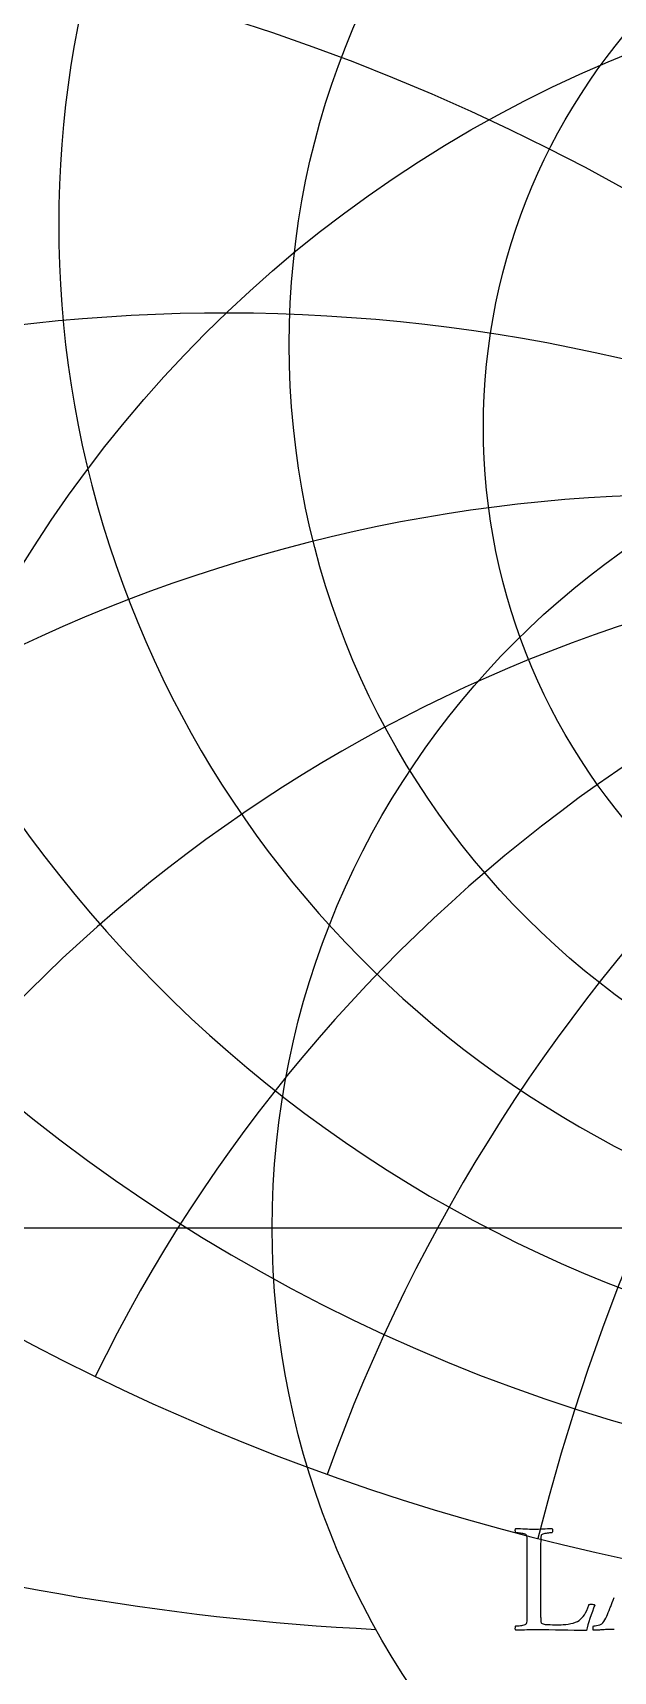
# Model space of a CAD drawing. Header units: millimetres. Extents: x -32.4 to 32.3, y -32.4 to 33.4.
# Drawn here: x -17.62 to -8.04, y -7.32 to 19.72 of the extents above; entities that cross this region are included whole.
import ezdxf

# ---------------------------------------------------------------- set-up
doc = ezdxf.new("R2010")
doc.units = ezdxf.units.MM
for name, color, linetype in [('CUT_OUTER', 1, 'Continuous'), ('ENGRAVE', 7, 'Continuous'), ('ENGRAVE_FINE', 8, 'Continuous'), ('TEXT', 5, 'Continuous')]:
    doc.layers.add(name, color=color, linetype=linetype)

msp = doc.modelspace()

# ---------------------------------------------------------------- linework, layer by layer
at = {"layer": 'CUT_OUTER'}
msp.add_arc((-0.0002, -0.0001), 32.35, 127.26523, 87.73645, dxfattribs=at)
at = {"layer": 'ENGRAVE'}
msp.add_lwpolyline([(-31.9, 0), (31.9, 0)], dxfattribs=at)
for centre, radius in [((0, 0), 31.9), ((0, 14.5747), 13.3889), ((0, 13.2116), 10.184), ((0, 0), 20.8814), ((0, 0), 13.6687)]:
    msp.add_circle(centre, radius, dxfattribs=at)
for centre, radius, start, end in [((0, 16.553), 17.191, 128.06492, 51.93508), ((0, 19.4782), 21.9497, 169.45964, 10.54036), ((0, 23.9982), 28.3415, 195.4135, 344.5865), ((0, -13.8211), 25.0411, 33.5, 146.5), ((0, -13.8211), 25.0411, 33.5, 146.5), ((0, 31.5484), 37.8329, 216.17518, 323.82482), ((-9.7554, 36.4076), 43.0896, 239.08231, 267.0733)]:
    msp.add_arc(centre, radius, start, end, dxfattribs=at)
at = {"layer": 'ENGRAVE_FINE'}
for centre, radius, start, end in [((-43.3724, -13.8211), 50.0822, 9.22112, 56.28768), ((-43.3724, -13.8211), 50.0822, 9.22112, 56.28768), ((-25.0411, -13.8211), 35.4134, 14.21214, 87.52505), ((-25.0411, -13.8211), 35.4134, 14.21214, 87.52505), ((25.0411, -13.8211), 35.4134, 92.47495, 165.78786), ((25.0411, -13.8211), 35.4134, 92.47495, 165.78786), ((-14.4575, -13.8211), 28.9149, 19.71489, 122.82159), ((-14.4575, -13.8211), 28.9149, 19.71489, 122.82159), ((14.4575, -13.8211), 28.9149, 57.17841, 160.28511), ((14.4575, -13.8211), 28.9149, 57.17841, 160.28511), ((-6.7097, -13.8211), 25.9244, 26.00773, 137.16716), ((-6.7097, -13.8211), 25.9244, 26.00773, 137.16716), ((6.7097, -13.8211), 25.9244, 42.83284, 153.99227), ((6.7097, -13.8211), 25.9244, 42.83284, 153.99227), ((0, 71.6808), 81.7528, 247.195156, 292.804844)]:
    msp.add_arc(centre, radius, start, end, dxfattribs=at)
at = {"layer": 'TEXT'}
msp.add_lwpolyline([(-9.2397, -6.34), (-9.2397, -6.3429), (-9.2397, -6.3465), (-9.2397, -6.3507), (-9.2397, -6.3556), (-9.2397, -6.3681), (-9.2397, -6.3824), (-9.2397, -6.3986), (-9.2397, -6.4164), (-9.2395, -6.4348), (-9.239, -6.4524), (-9.2382, -6.4691), (-9.2371, -6.4851), (-9.2355, -6.499), (-9.2332, -6.5097), (-9.2303, -6.5171), (-9.2267, -6.5214), (-9.213, -6.5295), (-9.1979, -6.5359), (-9.1813, -6.5405), (-9.1633, -6.5434), (-9.1418, -6.5451), (-9.115, -6.5463), (-9.0829, -6.547), (-9.0454, -6.5473), (-8.9029, -6.5473), (-8.8658, -6.5462), (-8.8268, -6.543), (-8.7861, -6.5378), (-8.7436, -6.5304), (-8.7024, -6.5208), (-8.6656, -6.5087), (-8.6331, -6.4942), (-8.6051, -6.4773), (-8.5821, -6.4589), (-8.56, -6.4372), (-8.5388, -6.4122), (-8.5183, -6.3841), (-8.4988, -6.3517), (-8.4804, -6.3141), (-8.4632, -6.2714), (-8.447, -6.2235), (-8.4428, -6.2167), (-8.4354, -6.2118), (-8.4247, -6.2089), (-8.4108, -6.2079), (-8.3894, -6.2089), (-8.3719, -6.2118), (-8.3583, -6.2167), (-8.3486, -6.2235), (-8.3671, -6.2761), (-8.3865, -6.3303), (-8.4066, -6.3862), (-8.4276, -6.4436), (-8.4471, -6.4998), (-8.4629, -6.5518), (-8.475, -6.5995), (-8.4833, -6.6431), (-8.5855, -6.6428), (-8.6873, -6.6418), (-8.7888, -6.6402), (-8.89, -6.6379), (-8.9942, -6.6356), (-9.105, -6.634), (-9.2222, -6.6331), (-9.3459, -6.6327), (-9.3888, -6.633), (-9.4294, -6.6337), (-9.4678, -6.6349), (-9.5039, -6.6366), (-9.5392, -6.6383), (-9.5751, -6.6395), (-9.6117, -6.6403), (-9.649, -6.6405), (-9.6534, -6.6344), (-9.6564, -6.6263), (-9.6579, -6.6162), (-9.658, -6.6042), (-9.657, -6.5923), (-9.6551, -6.5822), (-9.6524, -6.5741), (-9.649, -6.568), (-9.6396, -6.5677), (-9.6269, -6.567), (-9.6111, -6.5658), (-9.592, -6.5641), (-9.5715, -6.5617), (-9.5515, -6.5586), (-9.532, -6.5546), (-9.513, -6.5498), (-9.4964, -6.5445), (-9.4841, -6.5388), (-9.4763, -6.5328), (-9.4728, -6.5265), (-9.4682, -6.5099), (-9.4647, -6.4909), (-9.4624, -6.4697), (-9.4612, -6.4462), (-9.4606, -6.4211), (-9.4602, -6.3951), (-9.4599, -6.368), (-9.4599, -6.34), (-9.4599, -5.2599), (-9.4599, -5.2318), (-9.4602, -5.2045), (-9.4606, -5.178), (-9.4612, -5.1524), (-9.4624, -5.1283), (-9.4647, -5.1067), (-9.4682, -5.0875), (-9.4728, -5.0708), (-9.4763, -5.0635), (-9.4841, -5.0572), (-9.4964, -5.0518), (-9.513, -5.0475), (-9.532, -5.0438), (-9.5515, -5.0407), (-9.5715, -5.038), (-9.592, -5.0358), (-9.6111, -5.0341), (-9.6269, -5.0329), (-9.6396, -5.0322), (-9.649, -5.0319), (-9.6524, -5.0258), (-9.6551, -5.0177), (-9.657, -5.0076), (-9.658, -4.9957), (-9.6579, -4.9837), (-9.6564, -4.9736), (-9.6534, -4.9655), (-9.649, -4.9594), (-9.6103, -4.9608), (-9.5719, -4.9623), (-9.5338, -4.964), (-9.4961, -4.9659), (-9.4587, -4.9676), (-9.4217, -4.9688), (-9.3849, -4.9695), (-9.3485, -4.9697), (-9.3112, -4.9695), (-9.2743, -4.9688), (-9.238, -4.9676), (-9.2021, -4.9659), (-9.1661, -4.964), (-9.1293, -4.9623), (-9.0916, -4.9608), (-9.0532, -4.9594), (-9.0487, -4.9655), (-9.0457, -4.9736), (-9.0442, -4.9837), (-9.0441, -4.9957), (-9.0452, -5.0076), (-9.047, -5.0177), (-9.0497, -5.0258), (-9.0532, -5.0319), (-9.0626, -5.0322), (-9.0752, -5.0329), (-9.0911, -5.0341), (-9.1102, -5.0358), (-9.1306, -5.038), (-9.1503, -5.0407), (-9.1694, -5.0438), (-9.1879, -5.0475), (-9.2041, -5.0518), (-9.2164, -5.0572), (-9.2248, -5.0635), (-9.2293, -5.0708), (-9.2328, -5.0847), (-9.2355, -5.1006), (-9.2373, -5.1184), (-9.2384, -5.1381), (-9.239, -5.1593), (-9.2394, -5.1815), (-9.2396, -5.2047), (-9.2397, -5.2288), (-9.2397, -5.2327), (-9.2397, -5.2366), (-9.2397, -5.2404), (-9.2397, -5.2443), (-9.2397, -5.2482), (-9.2397, -5.2521), (-9.2397, -5.256), (-9.2397, -5.2599)], close=True, dxfattribs=at)
msp.add_lwpolyline([(-8.0243, -6.629), (-8.0459, -6.6282), (-8.0702, -6.6277), (-8.0973, -6.6276), (-8.1247, -6.6277), (-8.1498, -6.6282), (-8.1726, -6.629), (-8.1932, -6.6301), (-8.2126, -6.6314), (-8.232, -6.6327), (-8.2515, -6.634), (-8.2709, -6.6353), (-8.2916, -6.6366), (-8.3149, -6.6379), (-8.3408, -6.6392), (-8.3693, -6.6405), (-8.3716, -6.6365), (-8.3732, -6.6298), (-8.3742, -6.6204), (-8.3745, -6.6081), (-8.3742, -6.5954), (-8.3732, -6.5845), (-8.3716, -6.5753), (-8.3693, -6.568), (-8.3557, -6.5672), (-8.3379, -6.5651), (-8.3161, -6.5614), (-8.2903, -6.5563), (-8.2648, -6.5496), (-8.244, -6.5411), (-8.2279, -6.5308), (-8.2165, -6.5188), (-8.1978, -6.4934), (-8.1806, -6.4666), (-8.1648, -6.4384), (-8.1504, -6.4087), (-8.1369, -6.3778), (-8.1236, -6.3462), (-8.1104, -6.3137), (-8.0973, -6.2805), (-8.0973, -6.2805), (-8.0958, -6.2765), (-8.0912, -6.2646), (-8.0835, -6.2448), (-8.0727, -6.217), (-8.0594, -6.1824), (-8.0439, -6.1422), (-8.0264, -6.0963)], dxfattribs=at)

doc.saveas('drawing.dxf')
